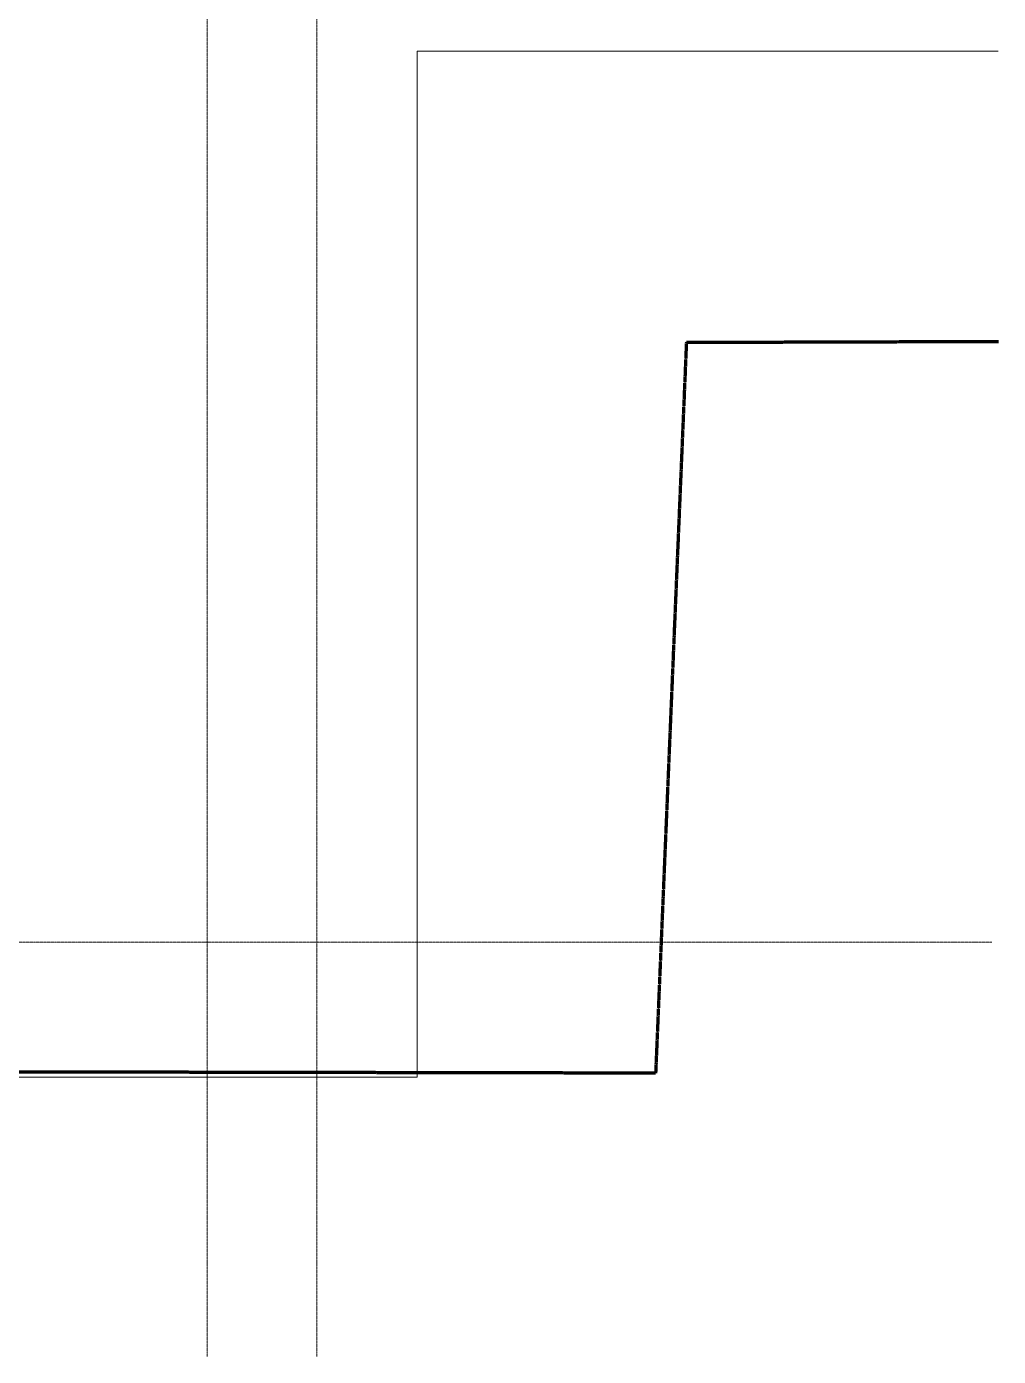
# Model space of a CAD drawing. Header units: millimetres. Extents: x -172 to 74841, y -20332 to 6639.
# Drawn here: x 64198 to 74841, y -20332 to -5771 of the extents above; entities that cross this region are included whole.
import ezdxf

# ---------------------------------------------------------------- set-up
doc = ezdxf.new("R2010")
doc.units = ezdxf.units.MM
for name, pattern in [('DPA_Grid _ Level 100', [10, 5.5, -1.6, 1.3, -1.6]), ('DPA_Hidden 100', [7.2, 4.7, -2.5]), ('DPA_ROW', [32.5, 15, -2.5, 5, -2.5, 5, -2.5])]:
    doc.linetypes.add(name, pattern=pattern)
for name, color, linetype, lineweight in [('A-DETL', 1, 'Continuous', 70), ('C-PROP-LINE', 10, 'DPA_ROW', 100), ('S-GRID', 251, 'Continuous', 9)]:
    doc.layers.add(name, color=color, linetype=linetype, lineweight=lineweight)

# ---------------------------------------------------------------- blocks, each defined once
blk = doc.blocks.new('Family - ___-5116072-4214-01 ENLARGED ENTRANCE 4 GROUND LEVEL - REFLECTED CEILING PLAN')
at = {"layer": 'C-PROP-LINE'}
for p, q in [((-864834, -9228), (-865171, -17231)), ((-864834, -9228), (-861417, -9218)), ((-865171, -17231), (-874154, -17215))]:
    blk.add_line(p, q, dxfattribs=at)

msp = doc.modelspace()

# ---------------------------------------------------------------- linework, layer by layer
at = {"layer": 'A-DETL', "linetype": 'DPA_Hidden 100', "lineweight": 9}
for p, q in [((68477.6, -17276.1), (68477.6, -6041)), ((68477.6, -6041), (74841.4, -6041)), ((20620.7, -17276.1), (68477.6, -17276.1))]:
    msp.add_line(p, q, dxfattribs=at)
at = {"layer": 'S-GRID', "linetype": 'DPA_Grid _ Level 100'}
for p, q in [((66175.7, -20332.4), (66175.7, 5738.9)), ((67377.6, -20332.4), (67377.6, 5738.9)), ((74767.8, -15796), (11112.7, -15796))]:
    msp.add_line(p, q, dxfattribs=at)

# ---------------------------------------------------------------- block references
at = {"layer": 'C-PROP-LINE'}
msp.add_blockref('Family - ___-5116072-4214-01 ENLARGED ENTRANCE 4 GROUND LEVEL - REFLECTED CEILING PLAN', (936258.1, 0), dxfattribs=at)

doc.saveas('drawing.dxf')
